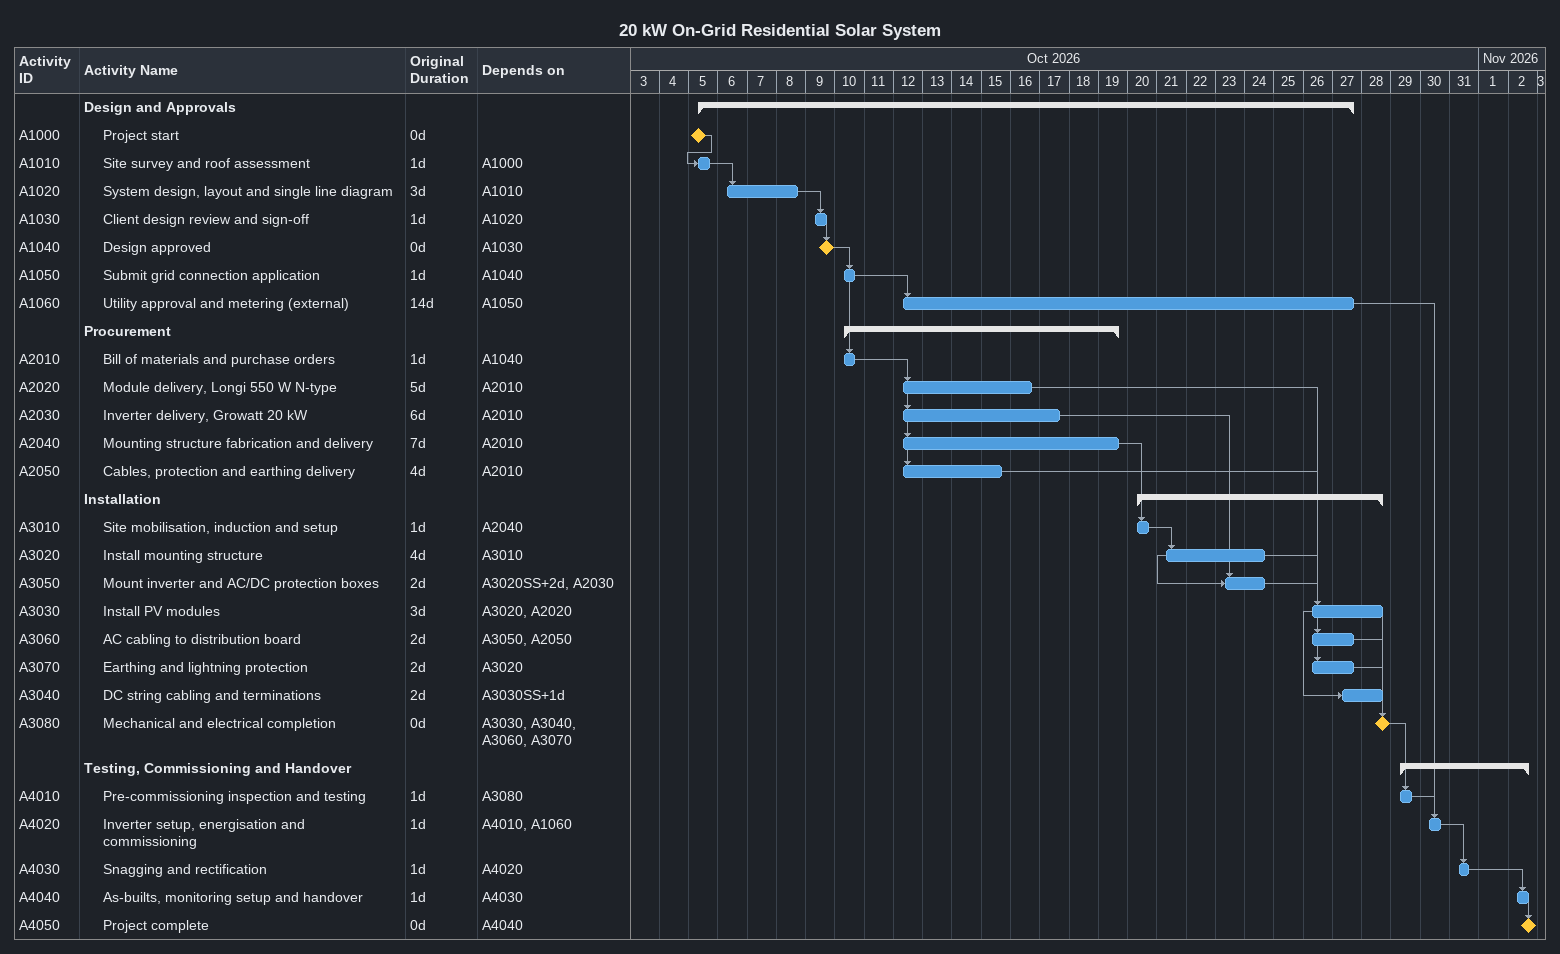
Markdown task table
20 kW On-Grid Residential Solar System

| ID | Level | Task | Original duration | Start | Finish | Predecessors |
|---|---|---|---|---|---|---|
|  | 1 | **Design and Approvals** |  | 2026-10-05 | 2026-10-27 |  |
| A1000 | 2 | Project start | 0d | 2026-10-05 | 2026-10-05 |  |
| A1010 | 2 | Site survey and roof assessment | 1d | 2026-10-05 | 2026-10-05 | A1000 |
| A1020 | 2 | System design, layout and single line diagram | 3d | 2026-10-06 | 2026-10-08 | A1010 |
| A1030 | 2 | Client design review and sign-off | 1d | 2026-10-09 | 2026-10-09 | A1020 |
| A1040 | 2 | Design approved | 0d | 2026-10-09 | 2026-10-09 | A1030 |
| A1050 | 2 | Submit grid connection application | 1d | 2026-10-10 | 2026-10-10 | A1040 |
| A1060 | 2 | Utility approval and metering (external) | 14d | 2026-10-12 | 2026-10-27 | A1050 |
|  | 1 | **Procurement** |  | 2026-10-10 | 2026-10-19 |  |
| A2010 | 2 | Bill of materials and purchase orders | 1d | 2026-10-10 | 2026-10-10 | A1040 |
| A2020 | 2 | Module delivery, Longi 550 W N-type | 5d | 2026-10-12 | 2026-10-16 | A2010 |
| A2030 | 2 | Inverter delivery, Growatt 20 kW | 6d | 2026-10-12 | 2026-10-17 | A2010 |
| A2040 | 2 | Mounting structure fabrication and delivery | 7d | 2026-10-12 | 2026-10-19 | A2010 |
| A2050 | 2 | Cables, protection and earthing delivery | 4d | 2026-10-12 | 2026-10-15 | A2010 |
|  | 1 | **Installation** |  | 2026-10-20 | 2026-10-28 |  |
| A3010 | 2 | Site mobilisation, induction and setup | 1d | 2026-10-20 | 2026-10-20 | A2040 |
| A3020 | 2 | Install mounting structure | 4d | 2026-10-21 | 2026-10-24 | A3010 |
| A3050 | 2 | Mount inverter and AC/DC protection boxes | 2d | 2026-10-23 | 2026-10-24 | A3020SS+2d, A2030 |
| A3030 | 2 | Install PV modules | 3d | 2026-10-26 | 2026-10-28 | A3020, A2020 |
| A3060 | 2 | AC cabling to distribution board | 2d | 2026-10-26 | 2026-10-27 | A3050, A2050 |
| A3070 | 2 | Earthing and lightning protection | 2d | 2026-10-26 | 2026-10-27 | A3020 |
| A3040 | 2 | DC string cabling and terminations | 2d | 2026-10-27 | 2026-10-28 | A3030SS+1d |
| A3080 | 2 | Mechanical and electrical completion | 0d | 2026-10-28 | 2026-10-28 | A3030, A3040, A3060, A3070 |
|  | 1 | **Testing, Commissioning and Handover** |  | 2026-10-29 | 2026-11-02 |  |
| A4010 | 2 | Pre-commissioning inspection and testing | 1d | 2026-10-29 | 2026-10-29 | A3080 |
| A4020 | 2 | Inverter setup, energisation and commissioning | 1d | 2026-10-30 | 2026-10-30 | A4010, A1060 |
| A4030 | 2 | Snagging and rectification | 1d | 2026-10-31 | 2026-10-31 | A4020 |
| A4040 | 2 | As-builts, monitoring setup and handover | 1d | 2026-11-02 | 2026-11-02 | A4030 |
| A4050 | 2 | Project complete | 0d | 2026-11-02 | 2026-11-02 | A4040 |
